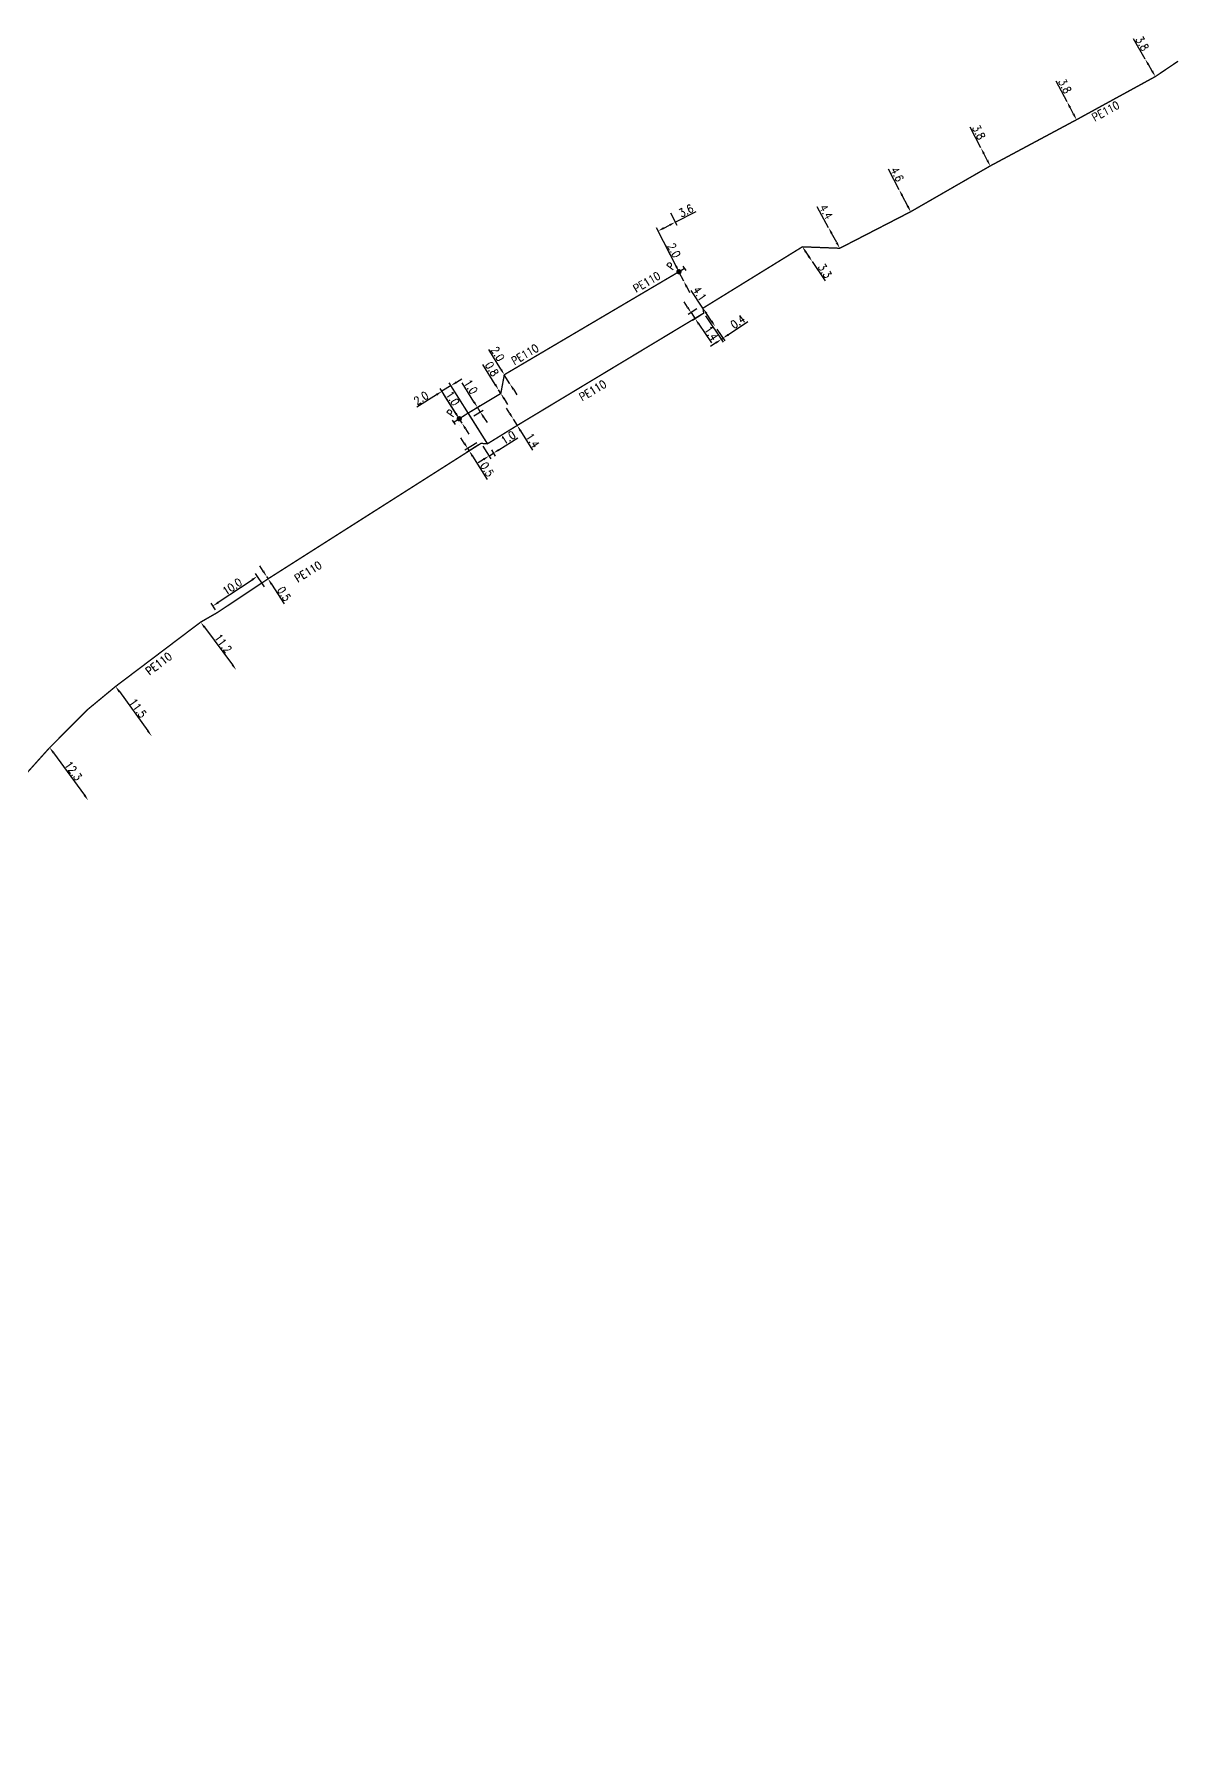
# Model space of a CAD drawing. Header units: millimetres. Extents: x 133011 to 134000, y 141997 to 143001.
# Drawn here: x 133785.6 to 134000.1, y 142494.5 to 142816.2 of the extents above; entities that cross this region are included whole.
import ezdxf
from ezdxf.enums import TextEntityAlignment as Align

# ---------------------------------------------------------------- set-up
doc = ezdxf.new("R2010")
doc.units = ezdxf.units.MM
doc.header["$PDMODE"] = 34
doc.linetypes.add('L_25_PE', pattern=[2000, 1000, 1000])
doc.layers.get('0').update_dxf_attribs({"linetype": 'CONTINUOUS'})
doc.layers.get('Defpoints').update_dxf_attribs({"linetype": 'CONTINUOUS'})
for name, color, linetype in [('L_150', 1, 'CONTINUOUS'), ('L_300', 7, 'CONTINUOUS'), ('L_340', 7, 'CONTINUOUS')]:
    doc.layers.add(name, color=color, linetype=linetype)
doc.styles.add('G_ROMANS', font='ROMANS.SHX', dxfattribs={"width": 0.75})
doc.styles.get("Standard").update_dxf_attribs({"font": 'romans.shx', "width": 0.85})
doc.dimstyles.get("Standard").update_dxf_attribs({"dimtxt": 1.5, "dimasz": 1.2, "dimexe": 0.625, "dimexo": 0.625, "dimgap": 0.25, "dimtad": 1, "dimdec": 1, "dimzin": 0, "dimdsep": 46, "dimtxsty": 'Standard', "dimcen": -0.5, "dimadec": 0, "dimazin": 0, "dimtfac": 1, "dimtdec": 1, "dimtmove": 0, "dimatfit": 3, "dimfxl": 0, "dimtolj": 1, "dimtzin": 0, "dimarcsym": 0})

# ---------------------------------------------------------------- blocks, each defined once
blk = doc.blocks.new('*D19')
at = {"layer": 'Defpoints', "color": 0, "linetype": 'Continuous', "transparency": 16777216}
for p in [(133993.84, 142811.52), (133993.84, 142811.52), (133995.75, 142808.24)]:
    blk.add_point(p, dxfattribs=at)
at = {"layer": 'L_150', "color": 0, "linetype": 'Continuous', "lineweight": -2, "transparency": 16777216}
for p, q in [((133993.84, 142811.52), (133991.64, 142815.3)), ((133995.14, 142809.28), (133994.44, 142810.49))]:
    blk.add_line(p, q, dxfattribs=at)
at = {"layer": 'L_150', "color": 0, "linetype": 'Continuous', "transparency": 16777216}
for points in [[(133994.61, 142810.59), (133994.27, 142810.39), (133993.84, 142811.52)], [(133995.32, 142809.38), (133994.97, 142809.18), (133995.75, 142808.24)]]:
    blk.add_solid(points, dxfattribs=at)
at = {"layer": 'L_150', "color": 0, "linetype": 'Continuous', "transparency": 16777216, "insert": (133993.3, 142814.43), "char_height": 1.5, "attachment_point": 5, "rotation": 300.2088}
blk.add_mtext('\\A1;3.8', dxfattribs=at)
blk = doc.blocks.new('*D20')
at = {"layer": 'Defpoints', "color": 0, "linetype": 'Continuous', "transparency": 16777216}
for p in [(133979.2, 142803.52), (133979.2, 142803.52), (133980.97, 142800.15)]:
    blk.add_point(p, dxfattribs=at)
at = {"layer": 'L_150', "color": 0, "linetype": 'Continuous', "lineweight": -2, "transparency": 16777216}
for p, q in [((133979.2, 142803.52), (133977.17, 142807.39)), ((133980.41, 142801.22), (133979.76, 142802.46))]:
    blk.add_line(p, q, dxfattribs=at)
at = {"layer": 'L_150', "color": 0, "linetype": 'Continuous', "transparency": 16777216}
for points in [[(133979.94, 142802.55), (133979.58, 142802.36), (133979.2, 142803.52)], [(133980.59, 142801.31), (133980.23, 142801.12), (133980.97, 142800.15)]]:
    blk.add_solid(points, dxfattribs=at)
at = {"layer": 'L_150', "color": 0, "linetype": 'Continuous', "transparency": 16777216, "insert": (133978.79, 142806.45), "char_height": 1.5, "attachment_point": 5, "rotation": 297.7298}
blk.add_mtext('\\A1;3.8', dxfattribs=at)
blk = doc.blocks.new('*D21')
at = {"layer": 'Defpoints', "color": 0, "linetype": 'Continuous', "transparency": 16777216}
for p in [(133963.06, 142794.86), (133963.06, 142794.86), (133964.8, 142791.49)]:
    blk.add_point(p, dxfattribs=at)
at = {"layer": 'L_150', "color": 0, "linetype": 'Continuous', "lineweight": -2, "transparency": 16777216}
for p, q in [((133963.06, 142794.86), (133961.04, 142798.74)), ((133964.25, 142792.56), (133963.61, 142793.8))]:
    blk.add_line(p, q, dxfattribs=at)
at = {"layer": 'L_150', "color": 0, "linetype": 'Continuous', "transparency": 16777216}
for points in [[(133963.78, 142793.89), (133963.43, 142793.71), (133963.06, 142794.86)], [(133964.43, 142792.65), (133964.07, 142792.46), (133964.8, 142791.49)]]:
    blk.add_solid(points, dxfattribs=at)
at = {"layer": 'L_150', "color": 0, "linetype": 'Continuous', "transparency": 16777216, "insert": (133962.66, 142797.8), "char_height": 1.5, "attachment_point": 5, "rotation": 297.3968}
blk.add_mtext('\\A1;3.8', dxfattribs=at)
blk = doc.blocks.new('*D22')
at = {"layer": 'Defpoints', "color": 0, "linetype": 'Continuous', "transparency": 16777216}
for p in [(133947.75, 142786.99), (133947.75, 142786.99), (133949.89, 142782.91)]:
    blk.add_point(p, dxfattribs=at)
at = {"layer": 'L_150', "color": 0, "linetype": 'Continuous', "lineweight": -2, "transparency": 16777216}
for p, q in [((133947.75, 142786.99), (133945.73, 142790.86)), ((133949.33, 142783.98), (133948.31, 142785.93))]:
    blk.add_line(p, q, dxfattribs=at)
at = {"layer": 'L_150', "color": 0, "linetype": 'Continuous', "transparency": 16777216}
for points in [[(133948.49, 142786.02), (133948.13, 142785.83), (133947.75, 142786.99)], [(133949.51, 142784.07), (133949.15, 142783.88), (133949.89, 142782.91)]]:
    blk.add_solid(points, dxfattribs=at)
at = {"layer": 'L_150', "color": 0, "linetype": 'Continuous', "transparency": 16777216, "insert": (133947.35, 142789.92), "char_height": 1.5, "attachment_point": 5, "rotation": 297.6394}
blk.add_mtext('\\A1;4.6', dxfattribs=at)
blk = doc.blocks.new('*D23')
at = {"layer": 'Defpoints', "color": 0, "linetype": 'Continuous', "transparency": 16777216}
for p in [(133934.5, 142779.92), (133934.5, 142779.92), (133936.6, 142776.06)]:
    blk.add_point(p, dxfattribs=at)
at = {"layer": 'L_150', "color": 0, "linetype": 'Continuous', "lineweight": -2, "transparency": 16777216}
for p, q in [((133934.5, 142779.92), (133932.38, 142783.81)), ((133936.03, 142777.11), (133935.07, 142778.87))]:
    blk.add_line(p, q, dxfattribs=at)
at = {"layer": 'L_150', "color": 0, "linetype": 'Continuous', "transparency": 16777216}
for points in [[(133935.25, 142778.96), (133934.9, 142778.77), (133934.5, 142779.92)], [(133936.2, 142777.2), (133935.85, 142777.01), (133936.6, 142776.06)]]:
    blk.add_solid(points, dxfattribs=at)
at = {"layer": 'L_150', "color": 0, "linetype": 'Continuous', "transparency": 16777216, "insert": (133934.03, 142782.87), "char_height": 1.5, "attachment_point": 5, "rotation": 298.5469}
blk.add_mtext('\\A1;4.4', dxfattribs=at)
blk = doc.blocks.new('*D24')
at = {"layer": 'Defpoints', "color": 0, "linetype": 'Continuous', "transparency": 16777216}
for p in [(133929.59, 142776.33), (133931.42, 142773.59), (133931.42, 142773.59)]:
    blk.add_point(p, dxfattribs=at)
at = {"layer": 'L_150', "color": 0, "linetype": 'Continuous', "lineweight": -2, "transparency": 16777216}
for p, q in [((133930.25, 142775.33), (133930.75, 142774.59)), ((133931.42, 142773.59), (133933.85, 142769.95))]:
    blk.add_line(p, q, dxfattribs=at)
at = {"layer": 'L_150', "color": 0, "linetype": 'Continuous', "transparency": 16777216}
for points in [[(133930.42, 142775.44), (133930.09, 142775.22), (133929.59, 142776.33)], [(133930.92, 142774.7), (133930.59, 142774.47), (133931.42, 142773.59)]]:
    blk.add_solid(points, dxfattribs=at)
at = {"layer": 'L_150', "color": 0, "linetype": 'Continuous', "transparency": 16777216, "insert": (133933.8, 142771.83), "char_height": 1.5, "attachment_point": 5, "rotation": 303.7791}
blk.add_mtext('\\A1;3.3', dxfattribs=at)
blk = doc.blocks.new('*D25')
at = {"layer": 'Defpoints', "color": 0, "linetype": 'Continuous', "transparency": 16777216}
for p in [(133910.95, 142764.83), (133913.23, 142761.42), (133913.23, 142761.42)]:
    blk.add_point(p, dxfattribs=at)
at = {"layer": 'L_150', "color": 0, "linetype": 'Continuous', "lineweight": -2, "transparency": 16777216}
for p, q in [((133910.95, 142764.83), (133908.72, 142768.16)), ((133912.56, 142762.42), (133911.62, 142763.83))]:
    blk.add_line(p, q, dxfattribs=at)
at = {"layer": 'L_150', "color": 0, "linetype": 'Continuous', "transparency": 16777216}
for points in [[(133911.78, 142763.94), (133911.45, 142763.72), (133910.95, 142764.83)], [(133912.73, 142762.53), (133912.4, 142762.31), (133913.23, 142761.42)]]:
    blk.add_solid(points, dxfattribs=at)
at = {"layer": 'L_150', "color": 0, "linetype": 'Continuous', "transparency": 16777216, "insert": (133910.34, 142767.55), "char_height": 1.5, "attachment_point": 5, "rotation": 303.7791}
blk.add_mtext('\\A1;4.1', dxfattribs=at)
blk = doc.blocks.new('*D26')
at = {"layer": 'Defpoints', "color": 0, "linetype": 'Continuous', "transparency": 16777216}
for p in [(133829.17, 142714.53), (133829.17, 142714.53), (133829.44, 142714.11)]:
    blk.add_point(p, dxfattribs=at)
at = {"layer": 'L_150', "color": 0, "linetype": 'Continuous', "lineweight": -2, "transparency": 16777216}
for p, q in [((133828.52, 142715.54), (133827.87, 142716.55)), ((133829.17, 142714.53), (133829.44, 142714.11)), ((133830.09, 142713.1), (133832.44, 142709.42))]:
    blk.add_line(p, q, dxfattribs=at)
at = {"layer": 'L_150', "color": 0, "linetype": 'Continuous', "transparency": 16777216}
for points in [[(133828.69, 142715.65), (133828.35, 142715.43), (133829.17, 142714.53)], [(133830.25, 142713.21), (133829.92, 142712.99), (133829.44, 142714.11)]]:
    blk.add_solid(points, dxfattribs=at)
at = {"layer": 'L_150', "color": 0, "linetype": 'Continuous', "transparency": 16777216, "insert": (133832.43, 142711.29), "char_height": 1.5, "attachment_point": 5, "rotation": 302.6413}
blk.add_mtext('\\A1;0.5', dxfattribs=at)
blk = doc.blocks.new('*D27')
at = {"layer": 'Defpoints', "color": 0, "linetype": 'Continuous', "transparency": 16777216}
for p in [(133827.43, 142714.58), (133829.09, 142712.1), (133819.94, 142707.79)]:
    blk.add_point(p, dxfattribs=at)
at = {"layer": 'L_150', "color": 0, "linetype": 'Continuous', "lineweight": -2, "transparency": 16777216}
for p, q in [((133828.74, 142712.62), (133827.09, 142715.1)), ((133820.11, 142709.7), (133826.44, 142713.91)), ((133819.59, 142708.31), (133818.76, 142709.55))]:
    blk.add_line(p, q, dxfattribs=at)
at = {"layer": 'L_150', "color": 0, "linetype": 'Continuous', "transparency": 16777216}
for points in [[(133826.32, 142714.08), (133826.55, 142713.75), (133827.43, 142714.58)], [(133820, 142709.86), (133820.22, 142709.53), (133819.11, 142709.03)]]:
    blk.add_solid(points, dxfattribs=at)
at = {"layer": 'L_150', "color": 0, "linetype": 'Continuous', "transparency": 16777216, "insert": (133822.72, 142712.64), "char_height": 1.5, "attachment_point": 5, "rotation": 33.7061}
blk.add_mtext('\\A1;10.0', dxfattribs=at)
blk = doc.blocks.new('*D28')
at = {"layer": 'Defpoints', "color": 0, "linetype": 'Continuous', "transparency": 16777216}
for p in [(133904.57, 142783.27), (133905.75, 142780.94), (133906.45, 142771.66)]:
    blk.add_point(p, dxfattribs=at)
at = {"layer": 'L_300', "color": 0, "linetype": 'Continuous', "lineweight": -2, "transparency": 16777216}
for p, q in [((133904.85, 142782.71), (133906.04, 142780.38)), ((133905.75, 142780.94), (133909.65, 142782.93)), ((133906.17, 142772.21), (133902.26, 142779.86)), ((133903.62, 142779.85), (133904.69, 142780.39))]:
    blk.add_line(p, q, dxfattribs=at)
at = {"layer": 'L_300', "color": 0, "linetype": 'Continuous', "transparency": 16777216}
for points in [[(133903.53, 142780.03), (133903.71, 142779.67), (133902.55, 142779.3)], [(133904.6, 142780.57), (133904.78, 142780.22), (133905.75, 142780.94)]]:
    blk.add_solid(points, dxfattribs=at)
at = {"layer": 'L_300', "color": 0, "linetype": 'Continuous', "transparency": 16777216, "insert": (133907.78, 142783.1), "char_height": 1.5, "attachment_point": 5, "rotation": 27.0573}
blk.add_mtext('\\A1;3.6', dxfattribs=at)
blk = doc.blocks.new('*D29')
at = {"layer": 'Defpoints', "color": 0, "linetype": 'Continuous', "transparency": 16777216}
for p in [(133872.64, 142749.53), (133872.64, 142749.53), (133873.06, 142748.84)]:
    blk.add_point(p, dxfattribs=at)
at = {"layer": 'L_150', "color": 0, "linetype": 'Continuous', "lineweight": -2, "transparency": 16777216}
for p, q in [((133872.01, 142750.55), (133869.72, 142754.27)), ((133873.06, 142748.84), (133872.64, 142749.53)), ((133873.69, 142747.82), (133874.32, 142746.8))]:
    blk.add_line(p, q, dxfattribs=at)
at = {"layer": 'L_150', "color": 0, "linetype": 'Continuous', "transparency": 16777216}
for points in [[(133872.18, 142750.65), (133871.84, 142750.44), (133872.64, 142749.53)], [(133873.86, 142747.93), (133873.52, 142747.72), (133873.06, 142748.84)]]:
    blk.add_solid(points, dxfattribs=at)
at = {"layer": 'L_150', "color": 0, "linetype": 'Continuous', "transparency": 16777216, "insert": (133871.4, 142753.44), "char_height": 1.5, "attachment_point": 5, "rotation": 301.6839}
blk.add_mtext('\\A1;0.8', dxfattribs=at)
blk = doc.blocks.new('L_300_12')
at = {"color": 0, "linetype": 'Continuous', "const_width": 0.497, "flags": 128}
blk.add_lwpolyline([(-0.25, 0, 1), (0.25, 0, 1)], format="xyb", close=True, dxfattribs=at)
at = {"color": 0, "linetype": 'Continuous', "style": 'G_ROMANS', "width": 0.75}
blk.add_text('P', height=1.5, dxfattribs=at).set_placement((0, 1.85), align=Align.MIDDLE)
at = {"color": 0, "linetype": 'Continuous', "width": 0.75, "flags": 3}
for tag, p in [('DEF_LEG', (0, -5)), ('DEF_COUP', (0, -7.5)), ('DEF_TYPE', (0, -10))]:
    blk.add_attdef(tag, text='', height=1.2, dxfattribs=at).set_placement(p, align=Align.MIDDLE)
blk = doc.blocks.new('L_340_07')
at = {"color": 0, "linetype": 'Continuous', "const_width": 0.25, "flags": 128}
blk.add_lwpolyline([(0, 0), (1.25, 0)], dxfattribs=at)
at = {"color": 0, "linetype": 'Continuous', "flags": 128}
blk.add_lwpolyline([(1.25, -0.5), (1.25, 0.5)], dxfattribs=at)
at = {"color": 0, "linetype": 'Continuous', "width": 0.75, "flags": 3}
for tag, p in [('DEF_LEG', (0.72, -3.47)), ('DEF_COUP', (0.72, -5.97)), ('DEF_TYPE', (0.72, -8.47))]:
    blk.add_attdef(tag, text='', height=1.2, dxfattribs=at).set_placement(p, align=Align.MIDDLE)
blk = doc.blocks.new('*D30')
at = {"layer": 'Defpoints', "color": 0, "linetype": 'Continuous', "transparency": 16777216}
for p in [(133911.09, 142763.9), (133913.23, 142761.42), (133914.71, 142759.21)]:
    blk.add_point(p, dxfattribs=at)
at = {"layer": 'L_150', "color": 0, "linetype": 'Continuous', "lineweight": -2, "transparency": 16777216}
for p, q in [((133911.44, 142763.38), (133914.72, 142758.47)), ((133913.58, 142760.9), (133915.06, 142758.69)), ((133915.71, 142759.88), (133919.39, 142762.34)), ((133913.38, 142758.32), (133912.38, 142757.65)), ((133914.38, 142758.99), (133914.71, 142759.21))]:
    blk.add_line(p, q, dxfattribs=at)
at = {"layer": 'L_150', "color": 0, "linetype": 'Continuous', "transparency": 16777216}
for points in [[(133915.59, 142760.04), (133915.82, 142759.71), (133914.71, 142759.21)], [(133913.27, 142758.49), (133913.49, 142758.16), (133914.38, 142758.99)]]:
    blk.add_solid(points, dxfattribs=at)
at = {"layer": 'L_150', "color": 0, "linetype": 'Continuous', "transparency": 16777216, "insert": (133917.49, 142762.28), "char_height": 1.5, "attachment_point": 5, "rotation": 33.7791}
blk.add_mtext('\\A1;0.4', dxfattribs=at)
blk = doc.blocks.new('*D31')
at = {"layer": 'Defpoints', "color": 0, "linetype": 'Continuous', "transparency": 16777216}
for p in [(133908.73, 142764), (133910.31, 142765.06), (133911.09, 142763.9)]:
    blk.add_point(p, dxfattribs=at)
at = {"layer": 'L_150', "color": 0, "linetype": 'Continuous', "lineweight": -2, "transparency": 16777216}
for p, q in [((133908.06, 142765), (133907.4, 142766)), ((133909.8, 142764.71), (133908.21, 142763.65)), ((133908.73, 142764), (133909.51, 142762.84)), ((133910.57, 142763.55), (133908.99, 142762.49)), ((133910.18, 142761.84), (133912.54, 142758.31))]:
    blk.add_line(p, q, dxfattribs=at)
at = {"layer": 'L_150', "color": 0, "linetype": 'Continuous', "transparency": 16777216}
for points in [[(133908.23, 142765.11), (133907.9, 142764.89), (133908.73, 142764)], [(133910.34, 142761.95), (133910.01, 142761.73), (133909.51, 142762.84)]]:
    blk.add_solid(points, dxfattribs=at)
at = {"layer": 'L_150', "color": 0, "linetype": 'Continuous', "transparency": 16777216, "insert": (133912.52, 142760.13), "char_height": 1.5, "attachment_point": 5, "rotation": 303.7791}
blk.add_mtext('\\A1;1.4', dxfattribs=at)
blk = doc.blocks.new('*D32')
at = {"layer": 'Defpoints', "color": 0, "linetype": 'Continuous', "transparency": 16777216}
for p in [(133873.72, 142752.36), (133873.72, 142752.36), (133874.77, 142750.66)]:
    blk.add_point(p, dxfattribs=at)
at = {"layer": 'L_150', "color": 0, "linetype": 'Continuous', "lineweight": -2, "transparency": 16777216}
for p, q in [((133873.09, 142753.38), (133870.8, 142757.1)), ((133874.77, 142750.66), (133873.72, 142752.36)), ((133875.41, 142749.63), (133876.04, 142748.61))]:
    blk.add_line(p, q, dxfattribs=at)
at = {"layer": 'L_150', "color": 0, "linetype": 'Continuous', "transparency": 16777216}
for points in [[(133873.26, 142753.48), (133872.92, 142753.27), (133873.72, 142752.36)], [(133875.58, 142749.74), (133875.23, 142749.53), (133874.77, 142750.66)]]:
    blk.add_solid(points, dxfattribs=at)
at = {"layer": 'L_150', "color": 0, "linetype": 'Continuous', "transparency": 16777216, "insert": (133872.48, 142756.27), "char_height": 1.5, "attachment_point": 5, "rotation": 301.6839}
blk.add_mtext('\\A1;2.0', dxfattribs=at)
blk = doc.blocks.new('*D33')
at = {"layer": 'Defpoints', "color": 0, "linetype": 'Continuous', "transparency": 16777216}
for p in [(133875.4, 142744.05), (133875.4, 142744.05), (133876.13, 142742.85)]:
    blk.add_point(p, dxfattribs=at)
at = {"layer": 'L_150', "color": 0, "linetype": 'Continuous', "lineweight": -2, "transparency": 16777216}
for p, q in [((133874.77, 142745.07), (133874.14, 142746.09)), ((133875.4, 142744.05), (133876.13, 142742.85)), ((133876.76, 142741.83), (133878.99, 142738.22))]:
    blk.add_line(p, q, dxfattribs=at)
at = {"layer": 'L_150', "color": 0, "linetype": 'Continuous', "transparency": 16777216}
for points in [[(133874.94, 142745.17), (133874.6, 142744.96), (133875.4, 142744.05)], [(133876.93, 142741.94), (133876.59, 142741.73), (133876.13, 142742.85)]]:
    blk.add_solid(points, dxfattribs=at)
at = {"layer": 'L_150', "color": 0, "linetype": 'Continuous', "transparency": 16777216, "insert": (133879.04, 142740.04), "char_height": 1.5, "attachment_point": 5, "rotation": 301.6839}
blk.add_mtext('\\A1;1.4', dxfattribs=at)
blk = doc.blocks.new('*D34')
at = {"layer": 'Defpoints', "color": 0, "linetype": 'Continuous', "transparency": 16777216}
for p in [(133869.34, 142739.49), (133870.97, 142738.79), (133871.68, 142737.65)]:
    blk.add_point(p, dxfattribs=at)
at = {"layer": 'L_150', "color": 0, "linetype": 'Continuous', "lineweight": -2, "transparency": 16777216}
for p, q in [((133872.69, 142738.29), (133876.24, 142740.52)), ((133869.68, 142738.96), (133871.16, 142736.59)), ((133870.83, 142737.12), (133871.68, 142737.65)), ((133871.3, 142738.26), (133872.01, 142737.12)), ((133869.81, 142736.48), (133868.8, 142735.85))]:
    blk.add_line(p, q, dxfattribs=at)
at = {"layer": 'L_150', "color": 0, "linetype": 'Continuous', "transparency": 16777216}
for points in [[(133869.71, 142736.65), (133869.92, 142736.31), (133870.83, 142737.12)], [(133872.59, 142738.46), (133872.8, 142738.12), (133871.68, 142737.65)]]:
    blk.add_solid(points, dxfattribs=at)
at = {"layer": 'L_150', "color": 0, "linetype": 'Continuous', "transparency": 16777216, "insert": (133874.44, 142740.57), "char_height": 1.5, "attachment_point": 5, "rotation": 32.1228}
blk.add_mtext('\\A1;1.0', dxfattribs=at)
blk = doc.blocks.new('*D35')
at = {"layer": 'Defpoints', "color": 0, "linetype": 'Continuous', "transparency": 16777216}
for p in [(133866.86, 142738.52), (133869.08, 142739.91), (133869.34, 142739.49)]:
    blk.add_point(p, dxfattribs=at)
at = {"layer": 'L_150', "color": 0, "linetype": 'Continuous', "lineweight": -2, "transparency": 16777216}
for p, q in [((133866.22, 142739.54), (133865.59, 142740.56)), ((133868.55, 142739.58), (133866.33, 142738.19)), ((133868.81, 142739.16), (133866.6, 142737.77)), ((133866.86, 142738.52), (133867.13, 142738.1)), ((133867.77, 142737.08), (133870.49, 142732.75))]:
    blk.add_line(p, q, dxfattribs=at)
at = {"layer": 'L_150', "color": 0, "linetype": 'Continuous', "transparency": 16777216}
for points in [[(133866.39, 142739.65), (133866.05, 142739.43), (133866.86, 142738.52)], [(133867.94, 142737.19), (133867.6, 142736.98), (133867.13, 142738.1)]]:
    blk.add_solid(points, dxfattribs=at)
at = {"layer": 'L_150', "color": 0, "linetype": 'Continuous', "transparency": 16777216, "insert": (133870.49, 142734.62), "char_height": 1.5, "attachment_point": 5, "rotation": 302.1228}
blk.add_mtext('\\A1;0.5', dxfattribs=at)
blk = doc.blocks.new('*D36')
at = {"layer": 'Defpoints', "color": 0, "linetype": 'Continuous', "transparency": 16777216}
for p in [(133866.95, 142745.18), (133867.48, 142744.33), (133869.2, 142745.41)]:
    blk.add_point(p, dxfattribs=at)
at = {"layer": 'L_150', "color": 0, "linetype": 'Continuous', "lineweight": -2, "transparency": 16777216}
for p, q in [((133868.03, 142747.27), (133865.8, 142750.82)), ((133867.48, 142745.51), (133869.19, 142746.59)), ((133868.01, 142744.67), (133869.73, 142745.74)), ((133869.2, 142745.41), (133868.67, 142746.26)), ((133869.84, 142744.4), (133870.48, 142743.38))]:
    blk.add_line(p, q, dxfattribs=at)
at = {"layer": 'L_150', "color": 0, "linetype": 'Continuous', "transparency": 16777216}
for points in [[(133868.2, 142747.38), (133867.86, 142747.17), (133868.67, 142746.26)], [(133870.01, 142744.5), (133869.67, 142744.29), (133869.2, 142745.41)]]:
    blk.add_solid(points, dxfattribs=at)
at = {"layer": 'L_150', "color": 0, "linetype": 'Continuous', "transparency": 16777216, "insert": (133867.44, 142750.09), "char_height": 1.5, "attachment_point": 5, "rotation": 302.1789}
blk.add_mtext('\\A1;1.0', dxfattribs=at)
blk = doc.blocks.new('*D37')
at = {"layer": 'Defpoints', "color": 0, "linetype": 'Continuous', "transparency": 16777216}
for p in [(133863.73, 142750.31), (133865.27, 142744.1), (133870.97, 142738.79)]:
    blk.add_point(p, dxfattribs=at)
at = {"layer": 'L_300', "color": 0, "linetype": 'Continuous', "lineweight": -2, "transparency": 16777216}
for p, q in [((133863.73, 142750.31), (133862.03, 142749.25)), ((133870.63, 142739.32), (133863.4, 142750.84)), ((133864.74, 142750.95), (133865.76, 142751.59)), ((133861.02, 142748.61), (133857.32, 142746.29)), ((133864.93, 142744.63), (133861.7, 142749.78))]:
    blk.add_line(p, q, dxfattribs=at)
at = {"layer": 'L_300', "color": 0, "linetype": 'Continuous', "transparency": 16777216}
for points in [[(133864.64, 142751.12), (133864.85, 142750.78), (133863.73, 142750.31)], [(133860.91, 142748.78), (133861.12, 142748.44), (133862.03, 142749.25)]]:
    blk.add_solid(points, dxfattribs=at)
at = {"layer": 'L_300', "color": 0, "linetype": 'Continuous', "transparency": 16777216, "insert": (133858.13, 142747.98), "char_height": 1.5, "attachment_point": 5, "rotation": 32.1228}
blk.add_mtext('\\A1;2.0', dxfattribs=at)
blk = doc.blocks.new('*D38')
at = {"layer": 'Defpoints', "color": 0, "linetype": 'Continuous', "transparency": 16777216}
for p in [(133865.27, 142744.1), (133865.8, 142743.26), (133865.8, 142743.26)]:
    blk.add_point(p, dxfattribs=at)
at = {"layer": 'L_300', "color": 0, "linetype": 'Continuous', "lineweight": -2, "transparency": 16777216}
for p, q in [((133864.63, 142745.12), (133862.4, 142748.67)), ((133864.74, 142743.77), (133864.74, 142743.77)), ((133865.8, 142743.26), (133865.27, 142744.1)), ((133865.27, 142742.92), (133865.27, 142742.92)), ((133866.44, 142742.24), (133867.07, 142741.22))]:
    blk.add_line(p, q, dxfattribs=at)
at = {"layer": 'L_300', "color": 0, "linetype": 'Continuous', "transparency": 16777216}
for points in [[(133864.8, 142745.23), (133864.46, 142745.01), (133865.27, 142744.1)], [(133866.61, 142742.35), (133866.27, 142742.13), (133865.8, 142743.26)]]:
    blk.add_solid(points, dxfattribs=at)
at = {"layer": 'L_300', "color": 0, "linetype": 'Continuous', "transparency": 16777216, "insert": (133864.04, 142747.93), "char_height": 1.5, "attachment_point": 5, "rotation": 302.1228}
blk.add_mtext('\\A1;1.0', dxfattribs=at)
blk = doc.blocks.new('*D39')
at = {"layer": 'Defpoints', "color": 0, "linetype": 'Continuous', "transparency": 16777216}
for p in [(133906.45, 142771.66), (133907.36, 142769.88), (133907.36, 142769.88)]:
    blk.add_point(p, dxfattribs=at)
at = {"layer": 'L_300', "color": 0, "linetype": 'Continuous', "lineweight": -2, "transparency": 16777216}
for p, q in [((133905.91, 142772.73), (133903.92, 142776.62)), ((133907.36, 142769.88), (133906.45, 142771.66)), ((133907.91, 142768.81), (133908.46, 142767.74))]:
    blk.add_line(p, q, dxfattribs=at)
at = {"layer": 'L_300', "color": 0, "linetype": 'Continuous', "transparency": 16777216}
for points in [[(133906.09, 142772.82), (133905.73, 142772.63), (133906.45, 142771.66)], [(133908.09, 142768.9), (133907.73, 142768.72), (133907.36, 142769.88)]]:
    blk.add_solid(points, dxfattribs=at)
at = {"layer": 'L_300', "color": 0, "linetype": 'Continuous', "transparency": 16777216, "insert": (133905.53, 142775.66), "char_height": 1.5, "attachment_point": 5, "rotation": 297.0573}
blk.add_mtext('\\A1;2.0', dxfattribs=at)
blk = doc.blocks.new('*D235')
at = {"layer": 'Defpoints', "color": 0, "linetype": 'Continuous', "transparency": 16777216}
for p in [(133788.5, 142682.47), (133795.73, 142672.58), (133795.73, 142672.58)]:
    blk.add_point(p, dxfattribs=at)
at = {"layer": 'L_150', "color": 0, "linetype": 'Continuous', "lineweight": -2, "transparency": 16777216}
blk.add_line((133789.21, 142681.51), (133795.02, 142673.55), dxfattribs=at)
at = {"layer": 'L_150', "color": 0, "linetype": 'Continuous', "transparency": 16777216}
for points in [[(133789.37, 142681.62), (133789.05, 142681.39), (133788.5, 142682.47)], [(133795.19, 142673.67), (133794.86, 142673.44), (133795.73, 142672.58)]]:
    blk.add_solid(points, dxfattribs=at)
at = {"layer": 'L_150', "color": 0, "linetype": 'Continuous', "transparency": 16777216, "insert": (133792.93, 142678.12), "char_height": 1.5, "attachment_point": 5, "rotation": 306.1664}
blk.add_mtext('\\A1;12.3', dxfattribs=at)
blk = doc.blocks.new('*D236')
at = {"layer": 'Defpoints', "color": 0, "linetype": 'Continuous', "transparency": 16777216}
for p in [(133800.86, 142693.94), (133807.61, 142684.63), (133807.61, 142684.63)]:
    blk.add_point(p, dxfattribs=at)
at = {"layer": 'L_150', "color": 0, "linetype": 'Continuous', "lineweight": -2, "transparency": 16777216}
blk.add_line((133801.56, 142692.97), (133806.9, 142685.6), dxfattribs=at)
at = {"layer": 'L_150', "color": 0, "linetype": 'Continuous', "transparency": 16777216}
for points in [[(133801.73, 142693.09), (133801.4, 142692.85), (133800.86, 142693.94)], [(133807.06, 142685.72), (133806.74, 142685.48), (133807.61, 142684.63)]]:
    blk.add_solid(points, dxfattribs=at)
at = {"layer": 'L_150', "color": 0, "linetype": 'Continuous', "transparency": 16777216, "insert": (133805.04, 142689.87), "char_height": 1.5, "attachment_point": 5, "rotation": 305.9027}
blk.add_mtext('\\A1;11.5', dxfattribs=at)
blk = doc.blocks.new('*D237')
at = {"layer": 'Defpoints', "color": 0, "linetype": 'Continuous', "transparency": 16777216}
for p in [(133816.8, 142705.99), (133823.48, 142696.99), (133823.48, 142696.99)]:
    blk.add_point(p, dxfattribs=at)
at = {"layer": 'L_150', "color": 0, "linetype": 'Continuous', "lineweight": -2, "transparency": 16777216}
for p, q in [((133817.3, 142706.36), (133817.3, 142706.36)), ((133817.52, 142705.02), (133822.76, 142697.96))]:
    blk.add_line(p, q, dxfattribs=at)
at = {"layer": 'L_150', "color": 0, "linetype": 'Continuous', "transparency": 16777216}
for points in [[(133817.68, 142705.14), (133817.35, 142704.9), (133816.8, 142705.99)], [(133822.92, 142698.08), (133822.6, 142697.84), (133823.48, 142696.99)]]:
    blk.add_solid(points, dxfattribs=at)
at = {"layer": 'L_150', "color": 0, "linetype": 'Continuous', "transparency": 16777216, "insert": (133821.01, 142702), "char_height": 1.5, "attachment_point": 5, "rotation": 306.5956}
blk.add_mtext('\\A1;11.2', dxfattribs=at)

msp = doc.modelspace()

# ---------------------------------------------------------------- linework, layer by layer
at = {"layer": 'L_150', "linetype": 'L_25_PE', "const_width": 0.25, "flags": 128}
for points in [[(134000, 142811.11), (133995.75, 142808.24), (133980.97, 142800.15), (133964.8, 142791.49), (133949.89, 142782.91), (133936.6, 142776.06), (133929.59, 142776.33), (133910.95, 142764.83), (133911.09, 142763.9), (133876.13, 142742.85), (133870.57, 142739.42), (133869.34, 142739.49), (133869.34, 142739.49), (133829.44, 142714.11), (133819.94, 142707.79), (133816.8, 142705.99), (133800.86, 142693.94), (133795.62, 142689.61), (133788.5, 142682.47), (133773.7, 142666.02), (133760.77, 142650.73), (133739.57, 142625.35), (133719.25, 142602.33), (133716.5, 142597.41), (133709.63, 142589.47), (133694.77, 142572.67), (133667.5, 142543.22), (133653.44, 142529.27), (133638.96, 142516.16), (133638.96, 142516.16), (133625.64, 142505.35), (133603.57, 142485.91), (133602.83, 142485.23), (133599.69, 142482.4), (133588.83, 142472.47), (133566.52, 142451.43), (133553.11, 142438.75), (133547.27, 142433.11), (133538.38, 142425.54), (133519.67, 142411.56), (133515, 142409.59), (133486.11, 142388.26), (133474.28, 142379.72), (133474.06, 142378.93), (133472.93, 142378.13), (133450.39, 142362.36), (133434.81, 142352.4), (133426.64, 142347.29), (133424.23, 142345.78), (133419.47, 142342.81), (133415.6, 142340.4), (133412.93, 142338.73), (133408.66, 142336.07), (133404.13, 142333.24), (133398.79, 142329.82), (133396.36, 142328.22), (133393.26, 142326.19), (133391.43, 142324.87), (133389.28, 142323.3), (133386.48, 142321.18), (133382.93, 142318.39), (133381.09, 142316.83), (133379.24, 142315.23), (133377.22, 142313.46), (133373.89, 142310.31), (133370.98, 142307.52), (133368.45, 142304.99), (133365.39, 142301.97), (133363.56, 142300.17), (133361.29, 142297.93), (133359.36, 142296.09), (133354.69, 142291.88), (133351.99, 142289.56), (133345.35, 142283.94), (133340.28, 142280.11), (133332.5, 142274.78), (133326.01, 142270.51), (133316.34, 142265.29), (133306.88, 142260.4), (133304.47, 142259.36)], [(133865.27, 142744.1), (133866.95, 142745.18), (133873.06, 142748.84), (133873.72, 142752.36), (133906.45, 142771.66)], [(133870.57, 142739.42), (133866.95, 142745.18)]]:
    msp.add_lwpolyline(points, dxfattribs=at)

# ---------------------------------------------------------------- block references
at = {"layer": 'L_300'}
for p, rotation in [((133906.45, 142771.66), 54.4977461859934), ((133865.27, 142744.1), 55.47453748300767)]:
    msp.add_blockref('L_300_12', p, dxfattribs=dict(at, rotation=rotation))
at = {"layer": 'L_340'}
for p, rotation in [((133906.45, 142771.66), 30.52569448324655), ((133865.27, 142744.1), 212.5596801830097)]:
    msp.add_blockref('L_340_07', p, dxfattribs=dict(at, rotation=rotation))

# ---------------------------------------------------------------- texts
at = {"layer": 'L_150', "linetype": 'Continuous', "width": 0.85}
for rotation, p in [(28.6817, (133986.44, 142801.76)), (30.5257, (133900.42, 142769.73)), (30.5257, (133877.58, 142756.16)), (31.0424, (133890.29, 142749.41)), (31.4188, (133836.94, 142715.45)), (37.0761, (133808.94, 142698.2))]:
    msp.add_text('PE110', height=1.5, rotation=rotation, dxfattribs=at).set_placement(p, align=Align.MIDDLE)

# ---------------------------------------------------------------- dimensions: what is measured, and where the dimension line sits
at = {"layer": 'L_150', "linetype": 'Continuous'}
for base, p1, p2, angle, picture, middle in [((133993.84, 142811.52), (133995.75, 142808.24), (133993.84, 142811.52), 300.2088, '*D19', (133992.43, 142813.93)), ((133979.2, 142803.52), (133980.97, 142800.15), (133979.2, 142803.52), 297.7298, '*D20', (133977.9, 142805.98)), ((133963.06, 142794.86), (133964.8, 142791.49), (133963.06, 142794.86), 297.3968, '*D21', (133961.77, 142797.34)), ((133947.75, 142786.99), (133949.89, 142782.91), (133947.75, 142786.99), 297.6394, '*D22', (133946.46, 142789.46)), ((133934.5, 142779.92), (133936.6, 142776.06), (133934.5, 142779.92), 298.5469, '*D23', (133933.15, 142782.39)), ((133931.42, 142773.59), (133929.59, 142776.33), (133931.42, 142773.59), 123.7791, '*D24', (133932.97, 142771.27)), ((133913.23, 142761.42), (133910.95, 142764.83), (133913.23, 142761.42), 123.7791, '*D25', (133909.5, 142766.99)), ((133908.73, 142764), (133911.09, 142763.9), (133910.31, 142765.06), 303.7791, '*D31', (133911.69, 142759.58)), ((133914.71, 142759.21), (133911.09, 142763.9), (133913.23, 142761.42), 213.7791, '*D30', (133918.05, 142761.44)), ((133873.72, 142752.36), (133874.77, 142750.66), (133873.72, 142752.36), 301.6839, '*D32', (133871.63, 142755.75)), ((133872.64, 142749.53), (133873.06, 142748.84), (133872.64, 142749.53), 301.6839, '*D29', (133870.55, 142752.92)), ((133869.2, 142745.41), (133866.95, 142745.18), (133867.48, 142744.33), 122.1789, '*D36', (133866.59, 142749.55)), ((133875.4, 142744.05), (133876.13, 142742.85), (133875.4, 142744.05), 301.6839, '*D33', (133878.19, 142739.51)), ((133866.86, 142738.52), (133869.34, 142739.49), (133869.08, 142739.91), 302.1228, '*D35', (133869.64, 142734.09)), ((133871.68, 142737.65), (133869.34, 142739.49), (133870.97, 142738.79), 212.1228, '*D34', (133874.98, 142739.72)), ((133827.43, 142714.58), (133819.94, 142707.79), (133829.09, 142712.1), 213.7061, '*D27', (133823.27, 142711.8)), ((133829.17, 142714.53), (133829.44, 142714.11), (133829.17, 142714.53), 302.6413, '*D26', (133831.59, 142710.75)), ((133823.48, 142696.99), (133816.8, 142705.99), (133823.48, 142696.99), 126.5956, '*D237', (133820.21, 142701.4)), ((133807.61, 142684.63), (133800.86, 142693.94), (133807.61, 142684.63), 125.9027, '*D236', (133804.23, 142689.29)), ((133795.733, 142672.585), (133788.5039, 142682.4745), (133795.733, 142672.585), 126.1664, '*D235', (133792.1184, 142677.5298))]:
    dim = msp.add_linear_dim(base=base, p1=p1, p2=p2, angle=angle, dimstyle='Standard', dxfattribs=at)
    dim.commit()
    dim.dimension.update_dxf_attribs({"geometry": picture, "text_midpoint": middle, "dimtype": 160})
at = {"layer": 'L_300', "linetype": 'Continuous'}
for base, p1, p2, angle, picture, middle in [((133905.75, 142780.94), (133906.45, 142771.66), (133904.57, 142783.27), 207.0573, '*D28', (133908.24, 142782.21)), ((133907.36, 142769.88), (133906.45, 142771.66), (133907.36, 142769.88), 117.0573, '*D39', (133904.64, 142775.21)), ((133863.73, 142750.31), (133865.27, 142744.1), (133870.97, 142738.79), 212.1228, '*D37', (133858.66, 142747.13)), ((133865.8, 142743.26), (133865.27, 142744.1), (133865.8, 142743.26), 122.1228, '*D38', (133863.2, 142747.4))]:
    dim = msp.add_linear_dim(base=base, p1=p1, p2=p2, angle=angle, dimstyle='Standard', dxfattribs=at)
    dim.commit()
    dim.dimension.update_dxf_attribs({"geometry": picture, "text_midpoint": middle, "dimtype": 160})

doc.saveas('drawing.dxf')
